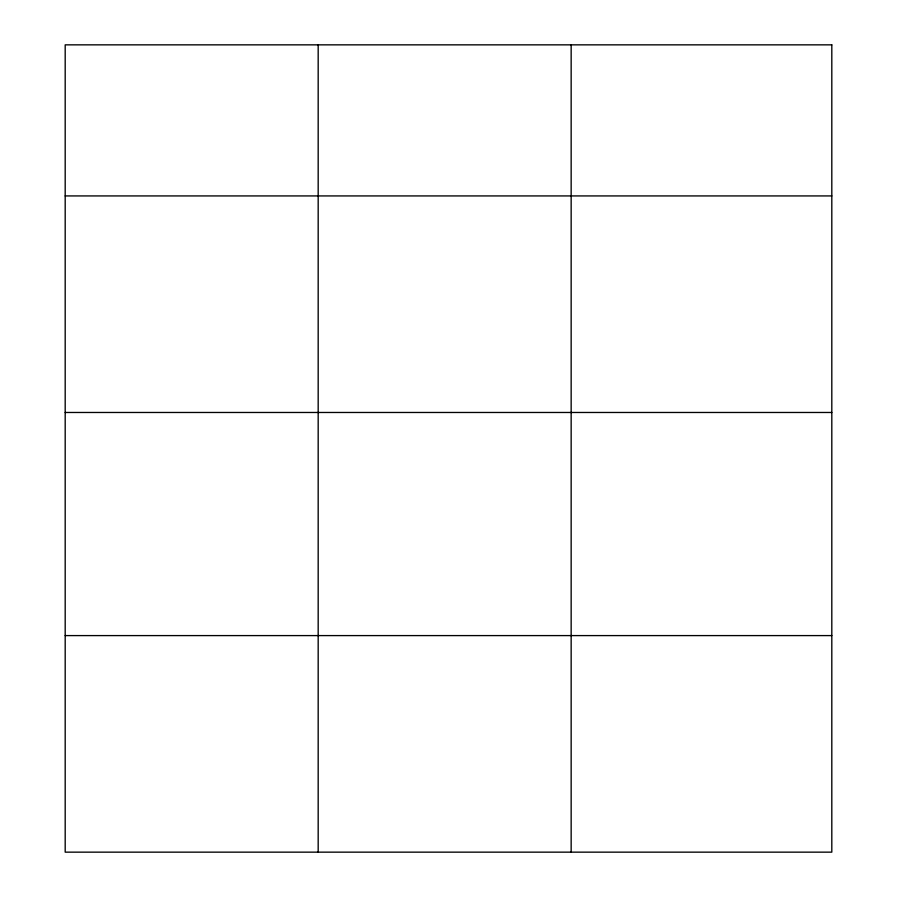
<?xml version="1.0" encoding="UTF-8"?>
<svg xmlns="http://www.w3.org/2000/svg" width="897" height="897" viewBox="0 0 897 897"><rect width="100%" height="100%" fill="white"/><g stroke="black" fill="none" stroke-linecap="round" stroke-linejoin="round"><path stroke-width="1.35" d="M65.189 195.927L831.811 195.927M65.189 412.474L831.811 412.474M65.189 635.592L831.811 635.592M571.154 44.85L571.154 852.15M318.177 44.85L318.177 852.15M831.811 44.85L65.189 44.85L65.189 852.15L831.811 852.15L831.811 44.85"/></g></svg>
